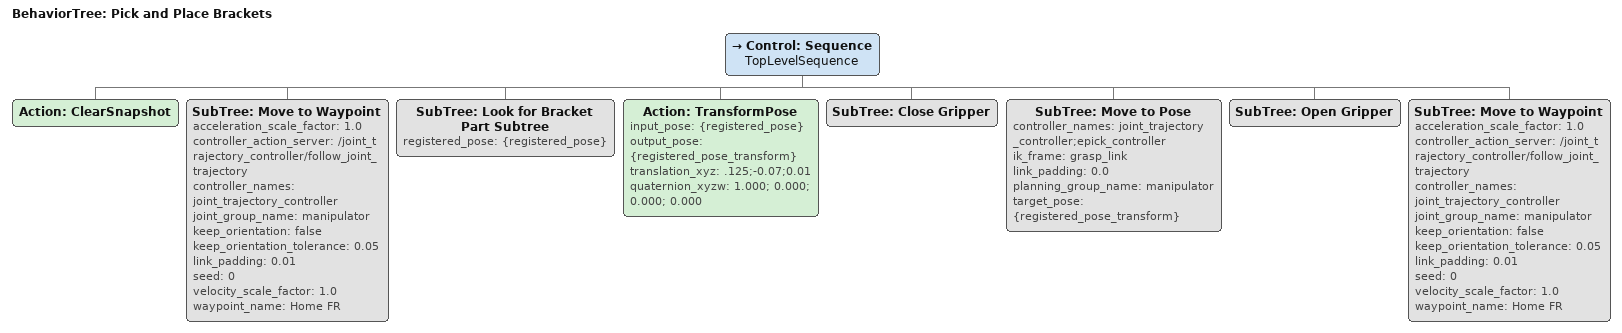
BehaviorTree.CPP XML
<?xml version="1.0" encoding="UTF-8" ?>
<root BTCPP_format="4" main_tree_to_execute="Pick and Place Brackets">
  <BehaviorTree ID="Pick and Place Brackets" _description="">
    <Control ID="Sequence" name="TopLevelSequence">
      <Action ID="ClearSnapshot" />
      <SubTree
        ID="Move to Waypoint"
        acceleration_scale_factor="1.0"
        controller_action_server="/joint_trajectory_controller/follow_joint_trajectory"
        controller_names="joint_trajectory_controller"
        joint_group_name="manipulator"
        keep_orientation="false"
        keep_orientation_tolerance="0.05"
        link_padding="0.01"
        seed="0"
        velocity_scale_factor="1.0"
        waypoint_name="Home FR"
      />
      <SubTree
        ID="Look for Bracket Part Subtree"
        registered_pose="{registered_pose}"
      />
      <Action
        ID="TransformPose"
        input_pose="{registered_pose}"
        output_pose="{registered_pose_transform}"
        translation_xyz=".125;-0.07;0.01"
        quaternion_xyzw="1.000; 0.000; 0.000; 0.000"
      />
      <SubTree ID="Close Gripper" />
      <SubTree
        ID="Move to Pose"
        controller_names="joint_trajectory_controller;epick_controller"
        ik_frame="grasp_link"
        link_padding="0.0"
        planning_group_name="manipulator"
        target_pose="{registered_pose_transform}"
      />
      <SubTree ID="Open Gripper" />
      <SubTree
        ID="Move to Waypoint"
        acceleration_scale_factor="1.0"
        controller_action_server="/joint_trajectory_controller/follow_joint_trajectory"
        controller_names="joint_trajectory_controller"
        joint_group_name="manipulator"
        keep_orientation="false"
        keep_orientation_tolerance="0.05"
        link_padding="0.01"
        seed="0"
        velocity_scale_factor="1.0"
        waypoint_name="Home FR"
      />
    </Control>
  </BehaviorTree>
</root>
